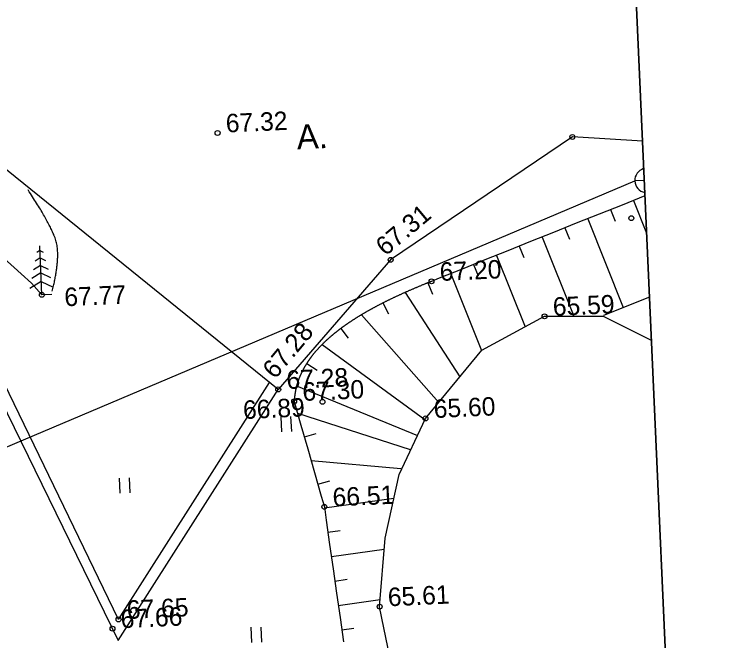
# Model space of a CAD drawing. Extents: x 640676 to 640937, y 6454929 to 6455190.
# Drawn here: x 640907.56 to 640936.63, y 6454999.54 to 6455024.99 of the extents above; entities that cross this region are included whole.
import ezdxf

# ---------------------------------------------------------------- set-up
doc = ezdxf.new("R2010")
doc.units = 0
for name, color, linetype in [('Level 10', 7, 'Continuous'), ('Level 14', 7, 'Continuous'), ('Level 3', 7, 'Continuous'), ('Level 30', 7, 'Continuous'), ('Level 31', 7, 'Continuous'), ('Level 34', 7, 'Continuous'), ('Level 4', 7, 'Continuous'), ('Level 41', 7, 'Continuous'), ('Level 42', 7, 'Continuous'), ('Level 54', 7, 'Continuous'), ('Level 56', 7, 'Continuous'), ('Level 58', 7, 'Continuous'), ('Level 59', 7, 'Continuous'), ('Level 63', 7, 'Continuous')]:
    doc.layers.add(name, color=color, linetype=linetype)

msp = doc.modelspace()

# ---------------------------------------------------------------- linework, layer by layer
at = {"layer": 'Level 10'}
for p, q in [((640908.684, 6455013.591), (640908.594, 6455015.589)), ((640908.603, 6455015.389), (640908.48, 6455015.313)), ((640908.603, 6455015.389), (640908.732, 6455015.325)), ((640908.616, 6455015.089), (640908.41, 6455014.962)), ((640908.616, 6455015.089), (640908.833, 6455014.981)), ((640908.63, 6455014.789), (640908.34, 6455014.611)), ((640908.63, 6455014.789), (640908.935, 6455014.637)), ((640908.643, 6455014.49), (640908.269, 6455014.26)), ((640908.643, 6455014.49), (640909.036, 6455014.294)), ((640908.659, 6455014.14), (640908.196, 6455013.855)), ((640908.659, 6455014.14), (640909.146, 6455013.898)), ((640909.083, 6455013.609), (640908.684, 6455013.591)), ((640908.684, 6455013.591), (640908.684, 6455013.591))]:
    msp.add_line(p, q, dxfattribs=at)
at = {"layer": 'Level 14'}
msp.add_lwpolyline([(640893.73, 6455001.692), (640932.777, 6455018.217)], dxfattribs=at)
at = {"layer": 'Level 3'}
for points in [[(640911.799, 6455000.406), (640903.91, 6455016.665), (640904.198, 6455017.056), (640898.76, 6455021.28)], [(640903.258, 6455015.903), (640903.602, 6455016.267), (640911.784, 6454999.554)], [(640911.799, 6455000.406), (640917.938, 6455010.03)], [(640911.784, 6454999.554), (640918.287, 6455009.748)]]:
    msp.add_lwpolyline(points, dxfattribs=at)
at = {"layer": 'Level 30'}
for p, q in [((640930.24, 6455020.006), (640930.24, 6455020.006)), ((640922.855, 6455015.013), (640922.855, 6455015.013)), ((640918.287, 6455009.748), (640918.287, 6455009.748)), ((640911.799, 6455000.406), (640911.799, 6455000.406)), ((640911.551, 6455000.031), (640911.551, 6455000.031))]:
    msp.add_line(p, q, dxfattribs=at)
for points in [[(640918.287, 6455009.748), (640900.717, 6455023.936)], [(640933.085, 6455019.837), (640930.24, 6455020.006), (640922.855, 6455015.013), (640918.287, 6455009.748)]]:
    msp.add_lwpolyline(points, dxfattribs=at)
at = {"layer": 'Level 31'}
msp.add_line((640915.823, 6455020.169), (640915.823, 6455020.169), dxfattribs=at)
msp.add_circle((640915.823, 6455020.169), 0.1, dxfattribs=at)
at = {"layer": 'Level 34'}
for p, q in [((640929.111, 6455012.719), (640929.111, 6455012.719)), ((640924.271, 6455008.57), (640924.271, 6455008.57)), ((640922.408, 6455000.922), (640922.408, 6455000.922))]:
    msp.add_line(p, q, dxfattribs=at)
for points in [[(640934.809, 6454981.338), (640930.555, 6454982.054), (640928.006, 6454985.006), (640923.788, 6454994.232), (640922.408, 6455000.922), (640922.627, 6455003.702), (640923.2, 6455006.292), (640924.271, 6455008.57), (640926.556, 6455011.344), (640929.111, 6455012.719)], [(640929.111, 6455012.719), (640931.485, 6455012.723), (640933.447, 6455011.745)]]:
    msp.add_lwpolyline(points, dxfattribs=at)
at = {"layer": 'Level 4'}
msp.add_line((640933.157, 6455018.234), (640932.777, 6455018.217), dxfattribs=at)
msp.add_arc((640933.277, 6455018.239), 0.5, 106.4505, 258.6774, dxfattribs=at)
at = {"layer": 'Level 41'}
for p, q in [((640918.387, 6455008.641), (640918.415, 6455008.022)), ((640918.792, 6455008.648), (640918.82, 6455008.04)), ((640911.818, 6455006.147), (640911.846, 6455005.528)), ((640912.224, 6455006.154), (640912.251, 6455005.546)), ((640917.175, 6455000.087), (640917.202, 6454999.468)), ((640917.58, 6455000.094), (640917.607, 6454999.486))]:
    msp.add_line(p, q, dxfattribs=at)
msp.add_open_spline([(640909.106, 6455013.745), (640909.444, 6455015.111), (640909.087, 6455016.395), (640908.125, 6455017.851)], degree=2, dxfattribs=at)
at = {"layer": 'Level 42'}
for p, q in [((640933.185, 6455017.613), (640932.257, 6455017.241)), ((640932.257, 6455017.241), (640931.328, 6455016.869)), ((640932.721, 6455017.427), (640933.252, 6455016.1)), ((640931.792, 6455017.055), (640931.978, 6455016.591)), ((640931.328, 6455016.869), (640930.4, 6455016.497)), ((640930.864, 6455016.683), (640932.31, 6455013.075)), ((640932.635, 6455016.707), (640932.635, 6455016.707)), ((640930.4, 6455016.497), (640929.472, 6455016.125)), ((640929.936, 6455016.311), (640930.122, 6455015.847)), ((640928.544, 6455015.753), (640927.616, 6455015.381)), ((640929.008, 6455015.939), (640930.298, 6455012.721)), ((640928.08, 6455015.567), (640928.266, 6455015.103)), ((640927.616, 6455015.381), (640926.688, 6455015.009)), ((640927.152, 6455015.195), (640928.316, 6455012.291)), ((640926.688, 6455015.009), (640925.76, 6455014.637)), ((640925.76, 6455014.637), (640924.831, 6455014.265)), ((640926.224, 6455014.823), (640926.41, 6455014.359)), ((640925.296, 6455014.451), (640926.544, 6455011.337)), ((640924.367, 6455014.079), (640924.555, 6455013.616)), ((640924.515, 6455014.139), (640924.515, 6455014.139)), ((640923.447, 6455013.689), (640925.669, 6455010.266)), ((640922.543, 6455013.262), (640922.768, 6455012.816)), ((640921.667, 6455012.781), (640924.807, 6455009.22)), ((640920.834, 6455012.228), (640921.132, 6455011.827)), ((640920.075, 6455011.579), (640924.241, 6455008.532)), ((640919.444, 6455010.805), (640919.865, 6455010.536)), ((640919.035, 6455009.897), (640923.944, 6455007.875)), ((640918.936, 6455009.264), (640918.936, 6455009.264)), ((640918.936, 6455009.264), (640919.211, 6455008.302)), ((640920.085, 6455009.246), (640920.085, 6455009.246)), ((640919.074, 6455008.783), (640923.647, 6455007.304)), ((640919.211, 6455008.302), (640919.486, 6455007.341)), ((640919.348, 6455007.821), (640919.829, 6455007.959)), ((640919.486, 6455007.341), (640919.761, 6455006.379)), ((640919.623, 6455006.86), (640923.268, 6455006.542)), ((640919.761, 6455006.379), (640920.035, 6455005.418)), ((640919.898, 6455005.899), (640920.379, 6455006.036)), ((640920.167, 6455004.936), (640922.988, 6455005.335)), ((640920.161, 6455004.978), (640920.161, 6455004.978)), ((640920.237, 6455004.441), (640920.377, 6455003.451)), ((640920.307, 6455003.946), (640920.802, 6455004.016)), ((640920.377, 6455003.451), (640920.518, 6455002.461)), ((640920.447, 6455002.956), (640922.592, 6455003.26)), ((640920.518, 6455002.461), (640920.658, 6455001.471)), ((640920.588, 6455001.966), (640921.083, 6455002.036)), ((640920.658, 6455001.471), (640920.798, 6455000.481)), ((640920.728, 6455000.976), (640922.431, 6455001.217)), ((640920.798, 6455000.481), (640920.938, 6454999.491)), ((640920.868, 6454999.986), (640921.363, 6455000.056))]:
    msp.add_line(p, q, dxfattribs=at)
for points in [[(640900.264, 6455021.272), (640908.265, 6455014.066), (640908.684, 6455013.591)], [(640929.472, 6455016.125), (640928.85, 6455015.876), (640928.544, 6455015.753)], [(640924.831, 6455014.265), (640924.515, 6455014.139), (640924.502, 6455014.133), (640924.488, 6455014.128), (640924.475, 6455014.122), (640924.462, 6455014.117), (640924.448, 6455014.112), (640924.435, 6455014.106), (640924.421, 6455014.101), (640924.408, 6455014.095), (640924.395, 6455014.09), (640924.381, 6455014.085), (640924.368, 6455014.079), (640924.354, 6455014.074), (640924.341, 6455014.068), (640924.328, 6455014.063), (640924.314, 6455014.057), (640924.301, 6455014.052), (640924.288, 6455014.047), (640924.274, 6455014.041), (640924.261, 6455014.036), (640924.235, 6455014.025), (640924.208, 6455014.014), (640924.182, 6455014.003), (640924.155, 6455013.992), (640924.129, 6455013.981), (640924.102, 6455013.97), (640924.076, 6455013.96), (640924.05, 6455013.949), (640924.024, 6455013.938), (640923.997, 6455013.927), (640923.971, 6455013.916), (640923.945, 6455013.905), (640923.919, 6455013.894), (640923.905, 6455013.888)], [(640923.905, 6455013.888), (640923.893, 6455013.883), (640923.868, 6455013.872), (640923.842, 6455013.861), (640923.816, 6455013.85), (640923.79, 6455013.839), (640923.765, 6455013.828), (640923.739, 6455013.817), (640923.714, 6455013.806), (640923.688, 6455013.795), (640923.663, 6455013.784), (640923.638, 6455013.773), (640923.612, 6455013.762), (640923.587, 6455013.751), (640923.562, 6455013.74), (640923.537, 6455013.73), (640923.512, 6455013.719), (640923.488, 6455013.708), (640923.463, 6455013.697), (640923.438, 6455013.686), (640923.414, 6455013.675), (640923.389, 6455013.664), (640923.365, 6455013.653), (640923.34, 6455013.642), (640923.316, 6455013.631), (640923.292, 6455013.62), (640923.268, 6455013.609), (640923.243, 6455013.598), (640923.22, 6455013.587), (640923.196, 6455013.576), (640923.172, 6455013.565), (640923.148, 6455013.554), (640923.125, 6455013.543), (640923.101, 6455013.532), (640923.077, 6455013.521), (640923.054, 6455013.51), (640923.031, 6455013.499), (640923.008, 6455013.489), (640922.992, 6455013.481)], [(640922.992, 6455013.481), (640922.985, 6455013.478), (640922.961, 6455013.467), (640922.939, 6455013.456), (640922.916, 6455013.445), (640922.893, 6455013.434), (640922.87, 6455013.423), (640922.848, 6455013.412), (640922.825, 6455013.401), (640922.803, 6455013.391), (640922.78, 6455013.38), (640922.758, 6455013.369), (640922.736, 6455013.358), (640922.714, 6455013.347), (640922.692, 6455013.336), (640922.67, 6455013.326), (640922.648, 6455013.315), (640922.627, 6455013.304), (640922.605, 6455013.293), (640922.584, 6455013.282), (640922.562, 6455013.272), (640922.541, 6455013.261), (640922.52, 6455013.25), (640922.499, 6455013.239), (640922.478, 6455013.228), (640922.457, 6455013.218), (640922.436, 6455013.207), (640922.415, 6455013.196), (640922.394, 6455013.186), (640922.374, 6455013.175)], [(640933.369, 6455013.497), (640931.502, 6455012.753)], [(640922.374, 6455013.175), (640922.353, 6455013.164), (640922.333, 6455013.154), (640922.313, 6455013.143), (640922.292, 6455013.132), (640922.272, 6455013.122), (640922.252, 6455013.111), (640922.232, 6455013.1), (640922.213, 6455013.09), (640922.193, 6455013.079), (640922.173, 6455013.069), (640922.154, 6455013.058), (640922.134, 6455013.047), (640922.115, 6455013.037), (640922.101, 6455013.029)], [(640922.101, 6455013.029), (640922.095, 6455013.026), (640922.076, 6455013.016), (640922.057, 6455013.005), (640922.038, 6455012.995), (640922.019, 6455012.984), (640922.001, 6455012.974), (640921.982, 6455012.963), (640921.963, 6455012.953), (640921.945, 6455012.942), (640921.926, 6455012.932), (640921.908, 6455012.922), (640921.89, 6455012.911), (640921.871, 6455012.901), (640921.853, 6455012.89), (640921.835, 6455012.88), (640921.817, 6455012.87), (640921.8, 6455012.859), (640921.782, 6455012.849), (640921.764, 6455012.839), (640921.747, 6455012.828), (640921.729, 6455012.818), (640921.712, 6455012.808), (640921.695, 6455012.798), (640921.678, 6455012.787), (640921.66, 6455012.777), (640921.643, 6455012.767), (640921.627, 6455012.757), (640921.61, 6455012.747), (640921.593, 6455012.736), (640921.576, 6455012.726), (640921.56, 6455012.716), (640921.543, 6455012.706), (640921.527, 6455012.696), (640921.511, 6455012.686), (640921.494, 6455012.676), (640921.478, 6455012.666), (640921.462, 6455012.656), (640921.446, 6455012.646), (640921.431, 6455012.636), (640921.415, 6455012.626), (640921.399, 6455012.616), (640921.383, 6455012.606), (640921.368, 6455012.596), (640921.353, 6455012.586), (640921.337, 6455012.576), (640921.322, 6455012.566), (640921.307, 6455012.556), (640921.292, 6455012.547), (640921.277, 6455012.537), (640921.262, 6455012.527), (640921.247, 6455012.517), (640921.243, 6455012.515)], [(640921.243, 6455012.515), (640921.232, 6455012.507), (640921.217, 6455012.498), (640921.203, 6455012.488), (640921.188, 6455012.478), (640921.174, 6455012.468), (640921.16, 6455012.459), (640921.145, 6455012.449), (640921.131, 6455012.439), (640921.117, 6455012.43), (640921.103, 6455012.42), (640921.089, 6455012.411), (640921.075, 6455012.401), (640921.061, 6455012.391), (640921.048, 6455012.382), (640921.034, 6455012.372), (640921.021, 6455012.363), (640921.007, 6455012.353), (640920.994, 6455012.344), (640920.98, 6455012.334), (640920.967, 6455012.325), (640920.954, 6455012.316), (640920.941, 6455012.306), (640920.928, 6455012.297), (640920.915, 6455012.287), (640920.902, 6455012.278), (640920.889, 6455012.269), (640920.877, 6455012.259), (640920.864, 6455012.25), (640920.851, 6455012.241), (640920.839, 6455012.232), (640920.826, 6455012.222), (640920.814, 6455012.213), (640920.802, 6455012.204), (640920.79, 6455012.195), (640920.778, 6455012.186), (640920.765, 6455012.177)], [(640920.765, 6455012.177), (640920.753, 6455012.167), (640920.742, 6455012.158), (640920.73, 6455012.149), (640920.718, 6455012.14), (640920.706, 6455012.131), (640920.695, 6455012.122), (640920.683, 6455012.113), (640920.672, 6455012.104), (640920.66, 6455012.095), (640920.649, 6455012.086), (640920.638, 6455012.077), (640920.626, 6455012.068), (640920.615, 6455012.06), (640920.604, 6455012.051), (640920.593, 6455012.042), (640920.582, 6455012.033), (640920.571, 6455012.024), (640920.561, 6455012.015), (640920.55, 6455012.007), (640920.539, 6455011.998), (640920.529, 6455011.989), (640920.518, 6455011.981), (640920.507, 6455011.972), (640920.497, 6455011.963), (640920.487, 6455011.955), (640920.476, 6455011.946), (640920.466, 6455011.937), (640920.456, 6455011.929), (640920.446, 6455011.92), (640920.442, 6455011.917)], [(640920.442, 6455011.917), (640920.436, 6455011.912), (640920.426, 6455011.903), (640920.416, 6455011.895), (640920.406, 6455011.886), (640920.396, 6455011.878), (640920.387, 6455011.869), (640920.377, 6455011.861), (640920.367, 6455011.852), (640920.358, 6455011.844), (640920.348, 6455011.836), (640920.339, 6455011.827), (640920.33, 6455011.819), (640920.32, 6455011.811), (640920.311, 6455011.802), (640920.302, 6455011.794), (640920.293, 6455011.786), (640920.284, 6455011.778), (640920.275, 6455011.77), (640920.266, 6455011.761), (640920.257, 6455011.753), (640920.248, 6455011.745), (640920.239, 6455011.737), (640920.23, 6455011.729), (640920.222, 6455011.721), (640920.213, 6455011.713), (640920.204, 6455011.705), (640920.196, 6455011.697), (640920.187, 6455011.689), (640920.179, 6455011.681), (640920.171, 6455011.673), (640920.162, 6455011.665), (640920.154, 6455011.657), (640920.146, 6455011.649), (640920.138, 6455011.641), (640920.13, 6455011.633), (640920.122, 6455011.625), (640920.114, 6455011.618), (640920.106, 6455011.61), (640920.098, 6455011.602), (640920.09, 6455011.594), (640920.082, 6455011.586), (640920.074, 6455011.579), (640920.067, 6455011.571), (640920.059, 6455011.563), (640920.052, 6455011.556), (640920.044, 6455011.548), (640920.037, 6455011.54), (640920.029, 6455011.533), (640920.022, 6455011.525), (640920.014, 6455011.518), (640920.007, 6455011.51), (640920, 6455011.503), (640919.993, 6455011.495), (640919.985, 6455011.488), (640919.978, 6455011.48), (640919.971, 6455011.473), (640919.964, 6455011.465), (640919.957, 6455011.458), (640919.95, 6455011.451), (640919.944, 6455011.443), (640919.937, 6455011.436), (640919.93, 6455011.429), (640919.916, 6455011.414), (640919.903, 6455011.4), (640919.89, 6455011.385), (640919.877, 6455011.371), (640919.864, 6455011.356), (640919.852, 6455011.342), (640919.839, 6455011.328), (640919.827, 6455011.314), (640919.815, 6455011.3)], [(640919.738, 6455011.209), (640919.734, 6455011.205), (640919.723, 6455011.191), (640919.713, 6455011.178), (640919.702, 6455011.165), (640919.692, 6455011.152), (640919.681, 6455011.139), (640919.671, 6455011.126), (640919.661, 6455011.113), (640919.651, 6455011.1), (640919.641, 6455011.087), (640919.632, 6455011.075), (640919.622, 6455011.062), (640919.613, 6455011.049), (640919.604, 6455011.037), (640919.595, 6455011.025), (640919.586, 6455011.012), (640919.577, 6455011), (640919.568, 6455010.988), (640919.559, 6455010.976), (640919.551, 6455010.964), (640919.542, 6455010.952), (640919.534, 6455010.94), (640919.526, 6455010.928), (640919.518, 6455010.917), (640919.51, 6455010.905), (640919.502, 6455010.894), (640919.494, 6455010.882), (640919.486, 6455010.871), (640919.479, 6455010.859), (640919.472, 6455010.848), (640919.464, 6455010.837), (640919.457, 6455010.826), (640919.45, 6455010.815), (640919.443, 6455010.804), (640919.436, 6455010.793), (640919.429, 6455010.782), (640919.422, 6455010.771), (640919.416, 6455010.76), (640919.409, 6455010.75), (640919.403, 6455010.739), (640919.396, 6455010.729), (640919.39, 6455010.718), (640919.384, 6455010.708), (640919.377, 6455010.698), (640919.371, 6455010.687), (640919.365, 6455010.677), (640919.36, 6455010.667), (640919.354, 6455010.657), (640919.348, 6455010.647), (640919.342, 6455010.637), (640919.337, 6455010.627), (640919.331, 6455010.617), (640919.326, 6455010.608), (640919.321, 6455010.598), (640919.315, 6455010.588), (640919.31, 6455010.579), (640919.305, 6455010.569), (640919.3, 6455010.56), (640919.295, 6455010.551), (640919.29, 6455010.541), (640919.285, 6455010.532), (640919.281, 6455010.523), (640919.276, 6455010.514), (640919.271, 6455010.505), (640919.267, 6455010.496), (640919.262, 6455010.487), (640919.258, 6455010.478), (640919.253, 6455010.469), (640919.249, 6455010.46), (640919.245, 6455010.452), (640919.24, 6455010.443), (640919.236, 6455010.434), (640919.232, 6455010.426), (640919.228, 6455010.417), (640919.224, 6455010.409), (640919.22, 6455010.401), (640919.216, 6455010.392), (640919.213, 6455010.384), (640919.209, 6455010.376), (640919.205, 6455010.368), (640919.205, 6455010.367)], [(640919.815, 6455011.3), (640919.803, 6455011.286), (640919.791, 6455011.272), (640919.779, 6455011.259), (640919.768, 6455011.245), (640919.757, 6455011.231), (640919.745, 6455011.218), (640919.738, 6455011.209)], [(640919.158, 6455010.26), (640919.152, 6455010.245), (640919.146, 6455010.23), (640919.141, 6455010.216), (640919.135, 6455010.202), (640919.13, 6455010.188), (640919.125, 6455010.174), (640919.12, 6455010.161), (640919.115, 6455010.148), (640919.11, 6455010.134), (640919.105, 6455010.122), (640919.101, 6455010.109), (640919.096, 6455010.096), (640919.092, 6455010.084), (640919.088, 6455010.072), (640919.084, 6455010.06), (640919.08, 6455010.048), (640919.076, 6455010.036), (640919.073, 6455010.024), (640919.069, 6455010.013), (640919.065, 6455010.002), (640919.062, 6455009.991), (640919.059, 6455009.98), (640919.055, 6455009.969), (640919.052, 6455009.958), (640919.049, 6455009.948), (640919.046, 6455009.938), (640919.043, 6455009.928), (640919.041, 6455009.918), (640919.038, 6455009.908), (640919.035, 6455009.898), (640919.033, 6455009.888), (640919.03, 6455009.879), (640919.028, 6455009.87), (640919.025, 6455009.861), (640919.023, 6455009.852), (640919.021, 6455009.843), (640919.019, 6455009.834), (640919.016, 6455009.825), (640919.014, 6455009.817), (640919.012, 6455009.808), (640919.01, 6455009.8), (640919.009, 6455009.792), (640919.007, 6455009.784), (640919.005, 6455009.776), (640919.003, 6455009.768), (640919.001, 6455009.761), (640919, 6455009.753), (640918.998, 6455009.746), (640918.995, 6455009.731), (640918.992, 6455009.717), (640918.989, 6455009.703), (640918.987, 6455009.69), (640918.984, 6455009.677), (640918.982, 6455009.664), (640918.98, 6455009.652), (640918.978, 6455009.64), (640918.976, 6455009.628), (640918.974, 6455009.617), (640918.972, 6455009.606), (640918.97, 6455009.596), (640918.969, 6455009.586), (640918.967, 6455009.576), (640918.966, 6455009.566), (640918.964, 6455009.557), (640918.963, 6455009.548), (640918.962, 6455009.539), (640918.96, 6455009.531), (640918.959, 6455009.522), (640918.958, 6455009.514), (640918.957, 6455009.507), (640918.956, 6455009.499), (640918.955, 6455009.485), (640918.953, 6455009.471), (640918.951, 6455009.458), (640918.95, 6455009.446), (640918.949, 6455009.435), (640918.948, 6455009.424), (640918.947, 6455009.414), (640918.946, 6455009.406)], [(640919.205, 6455010.367), (640919.201, 6455010.36), (640919.198, 6455010.352), (640919.194, 6455010.344), (640919.191, 6455010.336), (640919.187, 6455010.328), (640919.184, 6455010.32), (640919.181, 6455010.312), (640919.177, 6455010.305), (640919.174, 6455010.297), (640919.171, 6455010.289), (640919.168, 6455010.282), (640919.164, 6455010.274), (640919.161, 6455010.267), (640919.158, 6455010.26)], [(640918.946, 6455009.406), (640918.946, 6455009.405), (640918.945, 6455009.396), (640918.945, 6455009.388), (640918.944, 6455009.38), (640918.943, 6455009.366), (640918.942, 6455009.353), (640918.941, 6455009.342), (640918.94, 6455009.332), (640918.94, 6455009.324), (640918.939, 6455009.309), (640918.938, 6455009.297), (640918.938, 6455009.289), (640918.937, 6455009.276), (640918.936, 6455009.264), (640918.935, 6455009.239), (640918.934, 6455009.215)], [(640920.035, 6455005.418), (640920.161, 6455004.978), (640920.237, 6455004.441)]]:
    msp.add_lwpolyline(points, dxfattribs=at)
at = {"layer": 'Level 54'}
for centre in [(640915.823, 6455020.169), (640930.24, 6455020.006), (640932.635, 6455016.707), (640922.855, 6455015.013), (640924.515, 6455014.139), (640908.684, 6455013.591), (640929.111, 6455012.719), (640918.287, 6455009.748), (640918.936, 6455009.264), (640920.085, 6455009.246), (640924.271, 6455008.57), (640920.161, 6455004.978), (640922.408, 6455000.922), (640911.799, 6455000.406), (640911.551, 6455000.031)]:
    msp.add_circle(centre, 0.1, dxfattribs=at)
at = {"layer": 'Level 56'}
for points in [[(640925.45, 6455190.341), (640936.633, 6454940.616)], [(640936.633, 6454940.616), (640925.45, 6455190.341)], [(640936.633, 6454940.616), (640925.45, 6455190.341)], [(640925.45, 6455190.341), (640936.633, 6454940.616)]]:
    msp.add_lwpolyline(points, dxfattribs=at)

# ---------------------------------------------------------------- texts
at = {"layer": 'Level 31'}
msp.add_text('67.32', height=0.7499, rotation=2.564, dxfattribs=at).set_placement((640916.172, 6455020.185))
at = {"layer": 'Level 58'}
msp.add_text('A.', height=0.9999, rotation=2.564, dxfattribs=at).set_placement((640919.058, 6455019.502))
at = {"layer": 'Level 59'}
for s, rotation, p in [('67.31', 39.9497, (640922.644, 6455015.143)), ('67.77', 2.564, (640909.612, 6455013.125)), ('67.28', 50.1379, (640918.159, 6455010.136)), ('66.89', 2.564, (640916.872, 6455008.544))]:
    msp.add_text(s, height=0.7499, rotation=rotation, dxfattribs=at).set_placement(p)
at = {"layer": 'Level 63'}
for s, p in [('67.20', (640924.865, 6455014.154)), ('65.59', (640929.461, 6455012.735)), ('67.28', (640918.637, 6455009.764)), ('67.30', (640919.286, 6455009.279)), ('65.60', (640924.621, 6455008.585)), ('66.51', (640920.511, 6455004.993)), ('65.61', (640922.757, 6455000.938)), ('67.65', (640912.149, 6455000.422)), ('67.66', (640911.9, 6455000.047))]:
    msp.add_text(s, height=0.7499, rotation=2.564, dxfattribs=at).set_placement(p)

doc.saveas('drawing.dxf')
